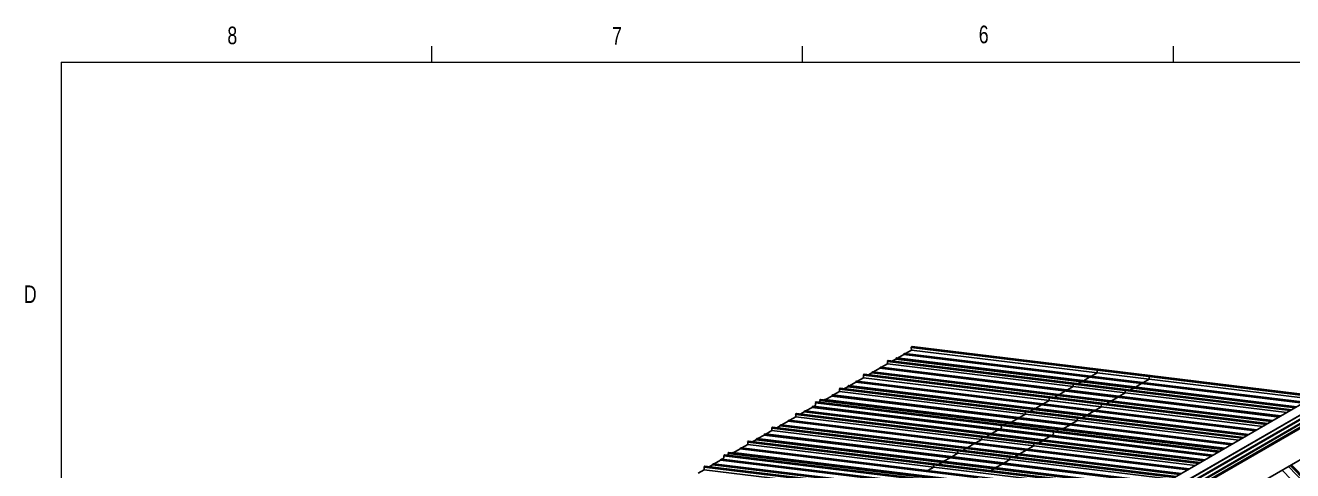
# Model space of a CAD drawing. Header units: inches. Extents: x 0.4 to 16.6, y 0.2 to 10.8.
# Drawn here: x 0.44 to 7.17, y 8.47 to 10.84 of the extents above; entities that cross this region are included whole.
import ezdxf

# ---------------------------------------------------------------- set-up
doc = ezdxf.new("R2010")
doc.units = ezdxf.units.IN
doc.header["$MEASUREMENT"] = 0
doc.styles.add('SLDTEXTSTYLE0', font='TXT', dxfattribs={"width": 0.75})

msp = doc.modelspace()

# ---------------------------------------------------------------- linework, layer by layer
at = {"color": 7, "linetype": 'Continuous', "lineweight": 18}
for p, q in [((2.5948, 10.6421), (2.5948, 10.7269)), ((4.5635, 10.6421), (4.5635, 10.7269)), ((6.5323, 10.6421), (6.5323, 10.7269)), ((0.6263, 10.6421), (16.3763, 10.6421)), ((0.6263, 10.6421), (0.6263, 0.3921))]:
    msp.add_line(p, q, dxfattribs=at)
at = {"color": 7, "linetype": 'Continuous', "lineweight": 25}
for p, q in [((5.0674, 9.0719), (5.1003, 9.0909)), ((5.1007, 9.0938), (5.1003, 9.0909)), ((6.3633, 8.9369), (5.1003, 9.0909)), ((5.106, 9.0968), (5.1007, 9.0938)), ((6.3637, 8.9398), (5.1007, 9.0938)), ((6.369, 8.9428), (5.106, 9.0968)), ((5.1098, 9.0964), (5.1411, 9.1144)), ((5.1452, 9.1327), (5.1399, 9.1296)), ((6.4029, 8.9756), (5.1399, 9.1296)), ((5.1405, 9.1273), (5.1399, 9.1296)), ((6.4035, 8.9734), (5.1405, 9.1273)), ((5.1411, 9.1144), (5.1405, 9.1273)), ((6.4041, 8.9605), (5.1411, 9.1144)), ((6.4082, 8.9787), (5.1452, 9.1327)), ((4.9401, 8.9984), (4.973, 9.0174)), ((4.9734, 9.0203), (4.973, 9.0174)), ((6.236, 8.8634), (4.973, 9.0174)), ((4.9787, 9.0233), (4.9734, 9.0203)), ((6.2364, 8.8663), (4.9734, 9.0203)), ((6.2417, 8.8694), (4.9787, 9.0233)), ((4.9825, 9.0229), (5.0138, 9.041)), ((5.0179, 9.0592), (5.0126, 9.0561)), ((6.2756, 8.9022), (5.0126, 9.0561)), ((5.0132, 9.0539), (5.0126, 9.0561)), ((6.2762, 8.8999), (5.0132, 9.0539)), ((5.0138, 9.041), (5.0132, 9.0539)), ((6.2768, 8.887), (5.0138, 9.041)), ((6.2809, 8.9052), (5.0179, 9.0592)), ((5.0406, 9.0564), (5.0579, 9.0664)), ((5.0583, 9.0693), (5.0579, 9.0664)), ((6.3209, 8.9124), (5.0579, 9.0664)), ((5.0636, 9.0723), (5.0583, 9.0693)), ((6.3213, 8.9153), (5.0583, 9.0693)), ((6.3266, 8.9183), (5.0636, 9.0723)), ((4.8514, 8.9499), (4.8461, 8.9468)), ((6.1144, 8.7959), (4.8514, 8.9499)), ((4.8552, 8.9494), (4.8866, 8.9675)), ((4.8906, 8.9857), (4.8853, 8.9827)), ((6.1483, 8.8287), (4.8853, 8.9827)), ((4.886, 8.9804), (4.8853, 8.9827)), ((6.149, 8.8264), (4.886, 8.9804)), ((4.8866, 8.9675), (4.886, 8.9804)), ((6.1495, 8.8135), (4.8866, 8.9675)), ((6.1536, 8.8317), (4.8906, 8.9857)), ((4.9133, 8.983), (4.9306, 8.9929)), ((4.931, 8.9958), (4.9306, 8.9929)), ((6.1936, 8.8389), (4.9306, 8.9929)), ((4.9363, 8.9989), (4.931, 8.9958)), ((6.194, 8.8418), (4.931, 8.9958)), ((6.1993, 8.8449), (4.9363, 8.9989)), ((6.0503, 8.952), (6.045, 8.949)), ((7.1876, 8.8134), (6.0503, 8.952)), ((6.0541, 8.9516), (6.087, 8.9706)), ((6.0874, 8.9735), (6.087, 8.9706)), ((7.2206, 8.8324), (6.087, 8.9706)), ((6.0927, 8.9765), (6.0874, 8.9735)), ((7.2247, 8.8348), (6.0874, 8.9735)), ((7.23, 8.8379), (6.0927, 8.9765)), ((6.0965, 8.9761), (6.1278, 8.9942)), ((6.1319, 9.0124), (6.1266, 9.0093)), ((7.2828, 8.8684), (6.1266, 9.0093)), ((6.1272, 9.007), (6.1266, 9.0093)), ((7.2797, 8.8665), (6.1272, 9.007)), ((6.1278, 8.9942), (6.1272, 9.007)), ((7.2614, 8.8559), (6.1278, 8.9942)), ((7.2881, 8.8714), (6.1319, 9.0124)), ((6.3728, 8.9424), (6.4041, 8.9605)), ((6.4082, 8.9787), (6.4029, 8.9756)), ((6.4035, 8.9734), (6.4029, 8.9756)), ((6.4041, 8.9605), (6.4035, 8.9734)), ((3.0054, 6.3458), (7.4175, 8.8928)), ((7.42, 8.8926), (3.0079, 6.3456)), ((3.0252, 6.3356), (7.4372, 8.8827)), ((4.7279, 8.8759), (4.7593, 8.894)), ((4.7633, 8.9123), (4.758, 8.9092)), ((6.021, 8.7552), (4.758, 8.9092)), ((4.7587, 8.9069), (4.758, 8.9092)), ((6.0217, 8.7529), (4.7587, 8.9069)), ((4.7593, 8.894), (4.7587, 8.9069)), ((6.0223, 8.74), (4.7593, 8.894)), ((6.0263, 8.7583), (4.7633, 8.9123)), ((4.7861, 8.9095), (4.8033, 8.9195)), ((4.8037, 8.9223), (4.8033, 8.9195)), ((6.0663, 8.7655), (4.8033, 8.9195)), ((4.809, 8.9254), (4.8037, 8.9223)), ((6.0667, 8.7683), (4.8037, 8.9223)), ((6.072, 8.7714), (4.809, 8.9254)), ((4.8128, 8.9249), (4.8458, 8.9439)), ((4.8461, 8.9468), (4.8458, 8.9439)), ((6.1088, 8.79), (4.8458, 8.9439)), ((6.1091, 8.7928), (4.8461, 8.9468)), ((5.9268, 8.8781), (5.9598, 8.8971)), ((5.9601, 8.9), (5.9598, 8.8971)), ((7.0933, 8.7589), (5.9598, 8.8971)), ((5.9654, 8.903), (5.9601, 8.9)), ((7.0974, 8.7613), (5.9601, 8.9)), ((7.1028, 8.7644), (5.9654, 8.903)), ((5.9692, 8.9026), (6.0005, 8.9207)), ((6.0046, 8.9389), (5.9993, 8.9358)), ((7.1556, 8.7949), (5.9993, 8.9358)), ((6, 8.9336), (5.9993, 8.9358)), ((7.1524, 8.7931), (6, 8.9336)), ((6.0005, 8.9207), (6, 8.9336)), ((7.1341, 8.7825), (6.0005, 8.9207)), ((7.1609, 8.7979), (6.0046, 8.9389)), ((6.0273, 8.9361), (6.0446, 8.9461)), ((6.045, 8.949), (6.0446, 8.9461)), ((7.1781, 8.8079), (6.0446, 8.9461)), ((7.1823, 8.8103), (6.045, 8.949)), ((6.2455, 8.8689), (6.2768, 8.887)), ((6.2809, 8.9052), (6.2756, 8.9022)), ((6.2762, 8.8999), (6.2756, 8.9022)), ((6.2768, 8.887), (6.2762, 8.8999)), ((6.3036, 8.9025), (6.3209, 8.9124)), ((6.3213, 8.9153), (6.3209, 8.9124)), ((6.3266, 8.9183), (6.3213, 8.9153)), ((6.3303, 8.9179), (6.3633, 8.9369)), ((6.3637, 8.9398), (6.3633, 8.9369)), ((6.369, 8.9428), (6.3637, 8.9398)), ((7.3026, 8.8798), (2.8905, 6.3327)), ((7.4397, 8.88), (3.0277, 6.333)), ((3.0362, 6.3182), (7.4483, 8.8652)), ((7.4493, 8.8617), (3.0372, 6.3147)), ((3.0372, 6.2988), (7.4493, 8.8458)), ((7.4515, 8.8407), (3.0395, 6.2937)), ((4.6195, 8.816), (4.6142, 8.8129)), ((5.8825, 8.662), (4.6195, 8.816)), ((4.6233, 8.8155), (4.632, 8.8205)), ((4.6308, 8.8357), (4.6361, 8.8388)), ((5.8938, 8.6817), (4.6308, 8.8357)), ((4.6314, 8.8334), (4.6308, 8.8357)), ((5.8944, 8.6795), (4.6314, 8.8334)), ((4.632, 8.8205), (4.6314, 8.8334)), ((5.8991, 8.6848), (4.6361, 8.8388)), ((4.6587, 8.8518), (4.6534, 8.8488)), ((5.9164, 8.6948), (4.6534, 8.8488)), ((4.654, 8.8465), (4.6534, 8.8488)), ((5.917, 8.6925), (4.654, 8.8465)), ((4.6545, 8.8365), (4.654, 8.8465)), ((5.9217, 8.6979), (4.6587, 8.8518)), ((4.6817, 8.8519), (4.6776, 8.8495)), ((5.9447, 8.6979), (4.6817, 8.8519)), ((4.6855, 8.8514), (4.7185, 8.8705)), ((4.7189, 8.8733), (4.7185, 8.8705)), ((5.9815, 8.7165), (4.7185, 8.8705)), ((4.7242, 8.8764), (4.7189, 8.8733)), ((5.9818, 8.7193), (4.7189, 8.8733)), ((5.9871, 8.7224), (4.7242, 8.8764)), ((5.7995, 8.8046), (5.8325, 8.8236)), ((5.8328, 8.8265), (5.8325, 8.8236)), ((6.966, 8.6854), (5.8325, 8.8236)), ((5.8381, 8.8296), (5.8328, 8.8265)), ((6.9702, 8.6878), (5.8328, 8.8265)), ((6.9755, 8.6909), (5.8381, 8.8296)), ((5.8419, 8.8291), (5.8733, 8.8472)), ((5.8773, 8.8654), (5.872, 8.8624)), ((7.0283, 8.7214), (5.872, 8.8624)), ((5.8727, 8.8601), (5.872, 8.8624)), ((7.0251, 8.7196), (5.8727, 8.8601)), ((5.8733, 8.8472), (5.8727, 8.8601)), ((7.0068, 8.709), (5.8733, 8.8472)), ((7.0336, 8.7245), (5.8773, 8.8654)), ((5.9001, 8.8627), (5.9173, 8.8726)), ((5.9177, 8.8755), (5.9173, 8.8726)), ((7.0509, 8.7344), (5.9173, 8.8726)), ((5.923, 8.8786), (5.9177, 8.8755)), ((7.055, 8.7368), (5.9177, 8.8755)), ((7.0603, 8.7399), (5.923, 8.8786)), ((6.1536, 8.8317), (6.1483, 8.8287)), ((6.149, 8.8264), (6.1483, 8.8287)), ((6.1495, 8.8135), (6.149, 8.8264)), ((6.1763, 8.829), (6.1936, 8.8389)), ((6.194, 8.8418), (6.1936, 8.8389)), ((6.1993, 8.8449), (6.194, 8.8418)), ((6.2031, 8.8444), (6.236, 8.8634)), ((6.2364, 8.8663), (6.236, 8.8634)), ((6.2417, 8.8694), (6.2364, 8.8663)), ((4.496, 8.742), (4.5273, 8.7601)), ((4.5314, 8.7784), (4.5261, 8.7753)), ((5.7891, 8.6213), (4.5261, 8.7753)), ((4.5268, 8.773), (4.5261, 8.7753)), ((5.7897, 8.619), (4.5268, 8.773)), ((4.5273, 8.7601), (4.5268, 8.773)), ((5.7903, 8.6061), (4.5273, 8.7601)), ((5.7944, 8.6244), (4.5314, 8.7784)), ((4.5541, 8.7756), (4.5714, 8.7856)), ((4.5718, 8.7884), (4.5714, 8.7856)), ((5.8344, 8.6316), (4.5714, 8.7856)), ((4.5771, 8.7915), (4.5718, 8.7884)), ((5.8348, 8.6344), (4.5718, 8.7884)), ((5.8401, 8.6375), (4.5771, 8.7915)), ((4.5809, 8.791), (4.6138, 8.8101)), ((4.6142, 8.8129), (4.6138, 8.8101)), ((5.8768, 8.6561), (4.6138, 8.8101)), ((5.8772, 8.6589), (4.6142, 8.8129)), ((5.6722, 8.7311), (5.7052, 8.7502)), ((5.7056, 8.753), (5.7052, 8.7502)), ((6.8387, 8.612), (5.7052, 8.7502)), ((5.7109, 8.7561), (5.7056, 8.753)), ((6.8429, 8.6144), (5.7056, 8.753)), ((6.8482, 8.6174), (5.7109, 8.7561)), ((5.7147, 8.7556), (5.746, 8.7737)), ((5.7501, 8.792), (5.7448, 8.7889)), ((6.901, 8.6479), (5.7448, 8.7889)), ((5.7454, 8.7866), (5.7448, 8.7889)), ((6.8979, 8.6461), (5.7454, 8.7866)), ((5.746, 8.7737), (5.7454, 8.7866)), ((6.8795, 8.6355), (5.746, 8.7737)), ((6.9063, 8.651), (5.7501, 8.792)), ((5.7728, 8.7892), (5.79, 8.7992)), ((5.7904, 8.802), (5.79, 8.7992)), ((6.9236, 8.661), (5.79, 8.7992)), ((5.7957, 8.8051), (5.7904, 8.802)), ((6.9277, 8.6634), (5.7904, 8.802)), ((6.933, 8.6664), (5.7957, 8.8051)), ((6.0263, 8.7583), (6.021, 8.7552)), ((6.0217, 8.7529), (6.021, 8.7552)), ((6.0223, 8.74), (6.0217, 8.7529)), ((6.0491, 8.7555), (6.0663, 8.7655)), ((6.0667, 8.7683), (6.0663, 8.7655)), ((6.072, 8.7714), (6.0667, 8.7683)), ((6.0758, 8.7709), (6.1088, 8.79)), ((6.1091, 8.7928), (6.1088, 8.79)), ((6.1144, 8.7959), (6.1091, 8.7928)), ((6.1182, 8.7954), (6.1495, 8.8135)), ((7.5545, 8.7339), (3.1424, 6.1868)), ((7.5546, 8.7343), (3.1426, 6.1872)), ((4.3687, 8.6686), (4.4001, 8.6867)), ((4.4041, 8.7049), (4.3988, 8.7018)), ((5.6618, 8.5478), (4.3988, 8.7018)), ((4.3995, 8.6995), (4.3988, 8.7018)), ((5.6625, 8.5456), (4.3995, 8.6995)), ((4.4001, 8.6867), (4.3995, 8.6995)), ((5.6631, 8.5327), (4.4001, 8.6867)), ((5.6671, 8.5509), (4.4041, 8.7049)), ((4.4269, 8.7021), (4.4441, 8.7121)), ((4.4445, 8.7149), (4.4441, 8.7121)), ((5.7071, 8.5581), (4.4441, 8.7121)), ((4.4498, 8.718), (4.4445, 8.7149)), ((5.7075, 8.561), (4.4445, 8.7149)), ((5.7128, 8.564), (4.4498, 8.718)), ((4.4536, 8.7175), (4.4866, 8.7366)), ((4.4869, 8.7394), (4.4866, 8.7366)), ((5.7495, 8.5826), (4.4866, 8.7366)), ((4.4922, 8.7425), (4.4869, 8.7394)), ((5.7499, 8.5855), (4.4869, 8.7394)), ((5.7552, 8.5885), (4.4922, 8.7425)), ((5.5676, 8.6707), (5.6005, 8.6898)), ((5.6009, 8.6926), (5.6005, 8.6898)), ((6.7341, 8.5516), (5.6005, 8.6898)), ((5.6062, 8.6957), (5.6009, 8.6926)), ((6.7382, 8.554), (5.6009, 8.6926)), ((6.7435, 8.557), (5.6062, 8.6957)), ((5.61, 8.6952), (5.6187, 8.7002)), ((5.6175, 8.7154), (5.6228, 8.7185)), ((6.7737, 8.5744), (5.6175, 8.7154)), ((5.6181, 8.7131), (5.6175, 8.7154)), ((6.7706, 8.5726), (5.6181, 8.7131)), ((5.6187, 8.7002), (5.6181, 8.7131)), ((6.779, 8.5775), (5.6228, 8.7185)), ((5.6454, 8.7315), (5.6401, 8.7285)), ((6.7964, 8.5875), (5.6401, 8.7285)), ((5.6407, 8.7262), (5.6401, 8.7285)), ((6.7932, 8.5857), (5.6407, 8.7262)), ((5.6412, 8.7162), (5.6407, 8.7262)), ((6.8017, 8.5906), (5.6454, 8.7315)), ((5.6684, 8.7316), (5.6643, 8.7292)), ((6.8058, 8.5929), (5.6684, 8.7316)), ((5.8938, 8.6817), (5.8991, 8.6848)), ((5.8944, 8.6795), (5.8938, 8.6817)), ((5.9217, 8.6979), (5.9164, 8.6948)), ((5.917, 8.6925), (5.9164, 8.6948)), ((5.9175, 8.6825), (5.917, 8.6925)), ((5.9447, 8.6979), (5.9406, 8.6955)), ((5.9485, 8.6975), (5.9815, 8.7165)), ((5.9818, 8.7193), (5.9815, 8.7165)), ((5.9871, 8.7224), (5.9818, 8.7193)), ((5.9909, 8.7219), (6.0223, 8.74)), ((4.2415, 8.5951), (4.2728, 8.6132)), ((4.2769, 8.6314), (4.2715, 8.6283)), ((5.5345, 8.4744), (4.2715, 8.6283)), ((4.2722, 8.6261), (4.2715, 8.6283)), ((5.5352, 8.4721), (4.2722, 8.6261)), ((4.2728, 8.6132), (4.2722, 8.6261)), ((5.5358, 8.4592), (4.2728, 8.6132)), ((5.5398, 8.4774), (4.2769, 8.6314)), ((4.2996, 8.6286), (4.3168, 8.6386)), ((4.3172, 8.6415), (4.3168, 8.6386)), ((5.5798, 8.4846), (4.3168, 8.6386)), ((4.3225, 8.6445), (4.3172, 8.6415)), ((5.5802, 8.4875), (4.3172, 8.6415)), ((5.5855, 8.4905), (4.3225, 8.6445)), ((4.3263, 8.6441), (4.3593, 8.6631)), ((4.3596, 8.666), (4.3593, 8.6631)), ((5.6223, 8.5091), (4.3593, 8.6631)), ((4.3649, 8.669), (4.3596, 8.666)), ((5.6226, 8.512), (4.3596, 8.666)), ((5.6279, 8.515), (4.3649, 8.669)), ((5.4403, 8.5972), (5.4733, 8.6163)), ((5.4736, 8.6191), (5.4733, 8.6163)), ((6.6068, 8.4781), (5.4733, 8.6163)), ((5.4789, 8.6222), (5.4736, 8.6191)), ((6.611, 8.4805), (5.4736, 8.6191)), ((6.6163, 8.4835), (5.4789, 8.6222)), ((5.4827, 8.6217), (5.5141, 8.6398)), ((5.5181, 8.6581), (5.5128, 8.655)), ((6.6691, 8.514), (5.5128, 8.655)), ((5.5135, 8.6527), (5.5128, 8.655)), ((6.6659, 8.5122), (5.5135, 8.6527)), ((5.5141, 8.6398), (5.5135, 8.6527)), ((6.6476, 8.5016), (5.5141, 8.6398)), ((6.6744, 8.5171), (5.5181, 8.6581)), ((5.5408, 8.6553), (5.5581, 8.6653)), ((5.5585, 8.6681), (5.5581, 8.6653)), ((6.6917, 8.5271), (5.5581, 8.6653)), ((5.5638, 8.6712), (5.5585, 8.6681)), ((6.6958, 8.5295), (5.5585, 8.6681)), ((6.7011, 8.5325), (5.5638, 8.6712)), ((5.7944, 8.6244), (5.7891, 8.6213)), ((5.7897, 8.619), (5.7891, 8.6213)), ((5.7903, 8.6061), (5.7897, 8.619)), ((5.8171, 8.6216), (5.8344, 8.6316)), ((5.8348, 8.6344), (5.8344, 8.6316)), ((5.8401, 8.6375), (5.8348, 8.6344)), ((5.8439, 8.637), (5.8768, 8.6561)), ((5.8772, 8.6589), (5.8768, 8.6561)), ((5.8825, 8.662), (5.8772, 8.6589)), ((5.8863, 8.6615), (5.895, 8.6666)), ((5.895, 8.6666), (5.8944, 8.6795)), ((4.1443, 8.5549), (4.1496, 8.5579)), ((5.4073, 8.4009), (4.1443, 8.5549)), ((4.1449, 8.5526), (4.1443, 8.5549)), ((5.4079, 8.3986), (4.1449, 8.5526)), ((4.1455, 8.5397), (4.1449, 8.5526)), ((5.4126, 8.4039), (4.1496, 8.5579)), ((4.1722, 8.571), (4.1669, 8.5679)), ((5.4299, 8.4139), (4.1669, 8.5679)), ((4.1675, 8.5657), (4.1669, 8.5679)), ((5.4305, 8.4117), (4.1675, 8.5657)), ((4.168, 8.5557), (4.1675, 8.5657)), ((5.4352, 8.417), (4.1722, 8.571)), ((4.1952, 8.5711), (4.1911, 8.5687)), ((5.4582, 8.4171), (4.1952, 8.5711)), ((4.199, 8.5706), (4.232, 8.5896)), ((4.2324, 8.5925), (4.232, 8.5896)), ((5.495, 8.4356), (4.232, 8.5896)), ((4.2377, 8.5955), (4.2324, 8.5925)), ((5.4954, 8.4385), (4.2324, 8.5925)), ((5.5007, 8.4416), (4.2377, 8.5955)), ((5.3517, 8.5487), (5.3464, 8.5457)), ((6.489, 8.4101), (5.3517, 8.5487)), ((5.3554, 8.5483), (5.3868, 8.5664)), ((5.3908, 8.5846), (5.3855, 8.5815)), ((6.5418, 8.4406), (5.3855, 8.5815)), ((5.3862, 8.5793), (5.3855, 8.5815)), ((6.5387, 8.4387), (5.3862, 8.5793)), ((5.3868, 8.5664), (5.3862, 8.5793)), ((6.5203, 8.4282), (5.3868, 8.5664)), ((6.5471, 8.4436), (5.3908, 8.5846)), ((5.4136, 8.5818), (5.4308, 8.5918)), ((5.4312, 8.5946), (5.4308, 8.5918)), ((6.5644, 8.4536), (5.4308, 8.5918)), ((5.4365, 8.5977), (5.4312, 8.5946)), ((6.5685, 8.456), (5.4312, 8.5946)), ((6.5738, 8.459), (5.4365, 8.5977)), ((5.6671, 8.5509), (5.6618, 8.5478)), ((5.6625, 8.5456), (5.6618, 8.5478)), ((5.6898, 8.5481), (5.7071, 8.5581)), ((5.7075, 8.561), (5.7071, 8.5581)), ((5.7128, 8.564), (5.7075, 8.561)), ((5.7166, 8.5636), (5.7495, 8.5826)), ((5.7499, 8.5855), (5.7495, 8.5826)), ((5.7552, 8.5885), (5.7499, 8.5855)), ((5.759, 8.5881), (5.7903, 8.6061)), ((4.0095, 8.4612), (4.0409, 8.4793)), ((4.0449, 8.4975), (4.0396, 8.4945)), ((5.3026, 8.3405), (4.0396, 8.4945)), ((4.0403, 8.4922), (4.0396, 8.4945)), ((5.3033, 8.3382), (4.0403, 8.4922)), ((4.0409, 8.4793), (4.0403, 8.4922)), ((5.3038, 8.3253), (4.0409, 8.4793)), ((5.3079, 8.3435), (4.0449, 8.4975)), ((4.0676, 8.4947), (4.0849, 8.5047)), ((4.0853, 8.5076), (4.0849, 8.5047)), ((5.3479, 8.3507), (4.0849, 8.5047)), ((4.0906, 8.5106), (4.0853, 8.5076)), ((5.3483, 8.3536), (4.0853, 8.5076)), ((5.3536, 8.3567), (4.0906, 8.5106)), ((4.0944, 8.5102), (4.1273, 8.5292)), ((4.1277, 8.5321), (4.1273, 8.5292)), ((5.3903, 8.3752), (4.1273, 8.5292)), ((4.133, 8.5351), (4.1277, 8.5321)), ((5.3907, 8.3781), (4.1277, 8.5321)), ((5.396, 8.3812), (4.133, 8.5351)), ((4.1368, 8.5347), (4.1455, 8.5397)), ((5.2282, 8.4748), (5.2595, 8.4929)), ((5.2636, 8.5111), (5.2583, 8.508)), ((6.4145, 8.3671), (5.2583, 8.508)), ((5.2589, 8.5058), (5.2583, 8.508)), ((6.4114, 8.3653), (5.2589, 8.5058)), ((5.2595, 8.4929), (5.2589, 8.5058)), ((6.393, 8.3547), (5.2595, 8.4929)), ((6.4198, 8.3701), (5.2636, 8.5111)), ((5.2863, 8.5083), (5.3036, 8.5183)), ((5.3039, 8.5212), (5.3036, 8.5183)), ((6.4371, 8.3801), (5.3036, 8.5183)), ((5.3092, 8.5242), (5.3039, 8.5212)), ((6.4413, 8.3825), (5.3039, 8.5212)), ((6.4466, 8.3856), (5.3092, 8.5242)), ((5.313, 8.5238), (5.346, 8.5428)), ((5.3464, 8.5457), (5.346, 8.5428)), ((6.4795, 8.4046), (5.346, 8.5428)), ((6.4837, 8.407), (5.3464, 8.5457)), ((5.5626, 8.4747), (5.5798, 8.4846)), ((5.5802, 8.4875), (5.5798, 8.4846)), ((5.5855, 8.4905), (5.5802, 8.4875)), ((5.5893, 8.4901), (5.6223, 8.5091)), ((5.6226, 8.512), (5.6223, 8.5091)), ((5.6279, 8.515), (5.6226, 8.512)), ((5.6317, 8.5146), (5.6631, 8.5327)), ((5.6631, 8.5327), (5.6625, 8.5456)), ((8.3051, 7.296), (7.1429, 8.4962)), ((8.311, 7.3052), (7.1523, 8.5017)), ((8.3117, 7.3067), (7.1537, 8.5025)), ((8.317, 7.3098), (7.159, 8.5056)), ((5.2244, 8.4752), (5.2191, 8.4722)), ((6.3617, 8.3366), (5.2244, 8.4752)), ((5.5398, 8.4774), (5.5345, 8.4744)), ((5.5352, 8.4721), (5.5345, 8.4744)), ((8.2713, 7.2777), (7.1097, 8.4771))]:
    msp.add_line(p, q, dxfattribs=at)

# ---------------------------------------------------------------- texts
at = {"color": 7, "linetype": 'Continuous', "lineweight": 0, "char_height": 0.0937, "attachment_point": 1, "style": 'SLDTEXTSTYLE0'}
for s, insert in [('6', (5.4987, 10.8367)), ('8', (1.5091, 10.8315)), ('7', (3.551, 10.8287)), ('D', (0.4286, 9.4575))]:
    msp.add_mtext(s, dxfattribs=dict(at, insert=insert))

doc.saveas('drawing.dxf')
